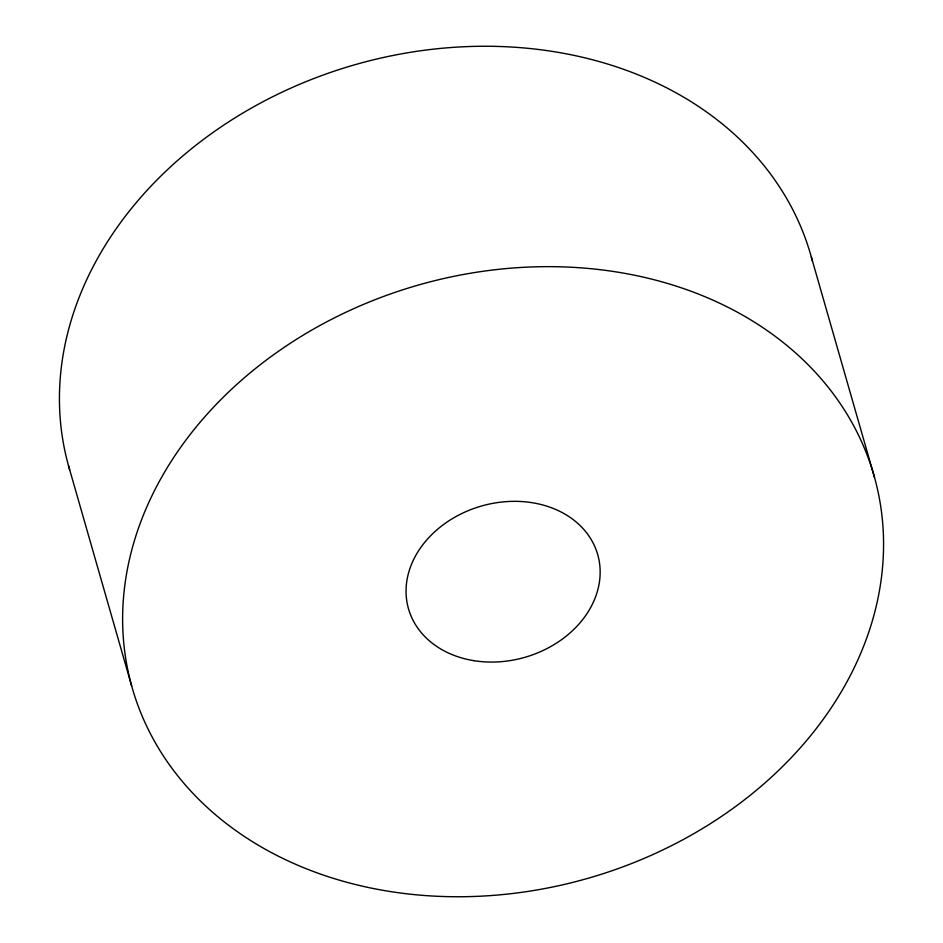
<?xml version="1.0" encoding="UTF-8"?>
<svg xmlns="http://www.w3.org/2000/svg" width="943" height="943" viewBox="0 0 943 943"><rect width="100%" height="100%" fill="white"/><g stroke="black" fill="none" stroke-linecap="round" stroke-linejoin="round"><path stroke-width="1.41" d="M811.334 257.038L874.526 477.429A385.793 308.514 -16 0 1 388.787 891.3A385.793 308.514 -16 0 1 245.982 376.363A385.793 308.514 -16 0 1 874.526 477.429M68.474 465.571L131.666 685.962M69.676 469.767A385.793 308.514 -16 0 1 357.456 64.006A385.793 308.514 -16 0 1 812.465 261.246M473.94 660.678A98.414 78.705 -16 0 0 597.85 555.097A98.414 78.705 -16 0 0 437.505 529.318A98.414 78.705 -16 0 0 473.94 660.678"/></g></svg>
